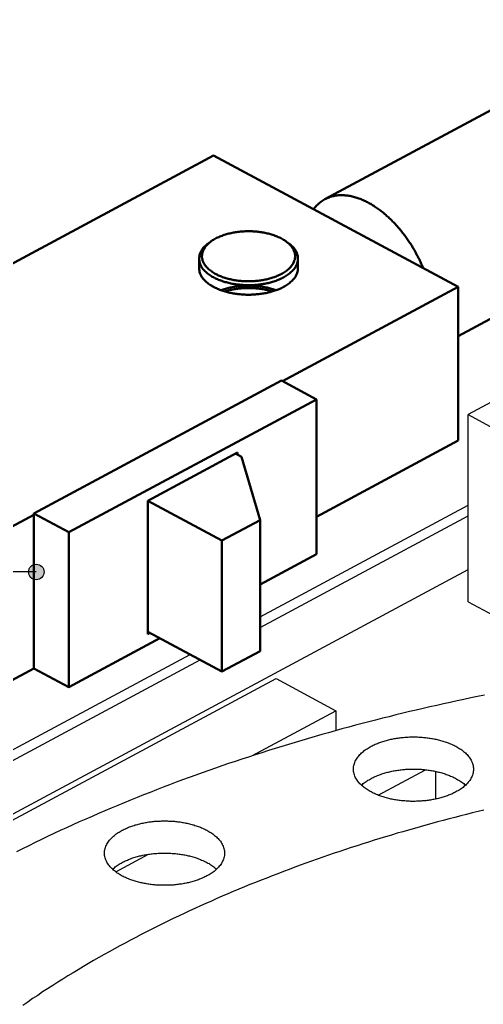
# Model space of a CAD drawing. Header units: millimetres. Extents: x 0 to 841, y 0 to 594.
# Drawn here: x 236 to 283.9, y 372 to 473.7 of the extents above; entities that cross this region are included whole.
import ezdxf

# ---------------------------------------------------------------- set-up
doc = ezdxf.new("R2010")
doc.units = ezdxf.units.MM
for name, color, linetype, lineweight in [('ACH', 7, 'CONTINUOUS', 13), ('COTA', 7, 'CONTINUOUS', 25), ('FINA', 7, 'CONTINUOUS', 25), ('VIS', 7, 'CONTINUOUS', 50)]:
    doc.layers.add(name, color=color, linetype=linetype, lineweight=lineweight)

msp = doc.modelspace()

# ---------------------------------------------------------------- hatches: boundary and pattern name
at = {"layer": 'ACH'}
h = msp.add_hatch(color=7, dxfattribs=at)
h.dxf.hatch_style = 1
h.paths.add_polyline_path([(238.49, 416.66), (238.25, 417.22), (237.69, 417.46), (237.12, 417.22), (236.89, 416.66), (237.12, 416.09), (237.69, 415.86), (238.25, 416.09)])

# ---------------------------------------------------------------- linework, layer by layer
at = {"layer": 'COTA'}
msp.add_line((237.69, 416.66), (191.96, 416.66), dxfattribs=at)
msp.add_circle((237.69, 416.66), 0.8, dxfattribs=at)
at = {"layer": 'FINA'}
for points in [[(267.5, 455.16), (302.05, 473.71)], [(196.96, 427.97), (256, 459.67)], [(256, 459.67), (281.27, 446.1)], [(281.27, 441.03), (311.02, 457.01)], [(267.5, 455.16), (267.4, 455.1), (267.29, 455.04), (267.19, 454.97), (267.09, 454.9), (267, 454.83), (266.9, 454.75), (266.81, 454.67), (266.72, 454.59), (266.64, 454.5), (266.55, 454.41), (266.47, 454.32), (266.4, 454.22), (266.32, 454.13)], [(277.65, 448.05), (277.61, 448.16), (277.56, 448.27), (277.51, 448.38), (277.46, 448.49), (277.41, 448.6), (277.36, 448.71), (277.31, 448.82), (277.26, 448.93), (277.2, 449.04), (277.15, 449.14), (277.09, 449.25), (277.04, 449.36), (276.98, 449.47), (276.92, 449.57), (276.87, 449.68), (276.81, 449.78), (276.75, 449.89), (276.69, 449.99), (276.62, 450.1), (276.56, 450.2), (276.5, 450.31), (276.43, 450.41), (276.37, 450.51), (276.3, 450.61), (276.24, 450.71), (276.17, 450.81), (276.1, 450.91), (276.03, 451.01), (275.97, 451.11), (275.9, 451.21), (275.82, 451.31), (275.75, 451.41), (275.68, 451.5), (275.61, 451.6), (275.53, 451.7), (275.46, 451.79), (275.38, 451.89), (275.31, 451.98), (275.23, 452.07), (275.15, 452.17), (275.07, 452.26), (274.99, 452.35), (274.91, 452.44), (274.83, 452.53), (274.75, 452.62), (274.67, 452.71), (274.58, 452.79), (274.5, 452.88), (274.41, 452.97), (274.33, 453.05), (274.24, 453.14), (274.15, 453.22), (274.06, 453.3), (273.97, 453.38), (273.88, 453.46), (273.79, 453.54), (273.7, 453.62), (273.61, 453.7), (273.52, 453.78), (273.42, 453.85), (273.33, 453.93), (273.23, 454), (273.13, 454.08), (273.04, 454.15), (272.94, 454.22), (272.84, 454.29), (272.74, 454.35), (272.64, 454.42), (272.54, 454.49), (272.43, 454.55), (272.33, 454.61), (272.23, 454.68), (272.12, 454.74), (272.02, 454.79), (271.91, 454.85), (271.8, 454.91), (271.69, 454.96), (271.58, 455.01), (271.47, 455.06), (271.36, 455.11), (271.25, 455.16), (271.14, 455.2), (271.02, 455.24), (270.91, 455.28), (270.8, 455.32), (270.68, 455.36), (270.56, 455.39), (270.45, 455.42), (270.33, 455.45), (270.21, 455.48), (270.09, 455.5), (269.97, 455.52), (269.85, 455.54), (269.73, 455.55), (269.61, 455.56), (269.49, 455.57), (269.37, 455.58), (269.25, 455.58), (269.13, 455.58), (269.01, 455.57), (268.89, 455.57), (268.77, 455.55), (268.65, 455.54), (268.53, 455.52), (268.41, 455.49), (268.29, 455.47), (268.18, 455.44), (268.06, 455.4), (267.95, 455.36), (267.83, 455.32), (267.72, 455.27), (267.61, 455.22), (267.5, 455.16)], [(263.33, 450.92), (263.22, 450.98), (263.12, 451.04), (263.01, 451.1), (262.9, 451.16), (262.8, 451.21), (262.69, 451.26), (262.57, 451.31), (262.46, 451.35), (262.35, 451.4), (262.23, 451.44), (262.12, 451.48), (262, 451.51), (261.89, 451.55), (261.77, 451.58), (261.65, 451.61), (261.54, 451.64), (261.42, 451.67), (261.3, 451.69), (261.18, 451.71), (261.06, 451.74), (260.94, 451.76), (260.82, 451.77), (260.7, 451.79), (260.58, 451.8), (260.46, 451.82), (260.34, 451.83), (260.22, 451.84), (260.1, 451.84), (259.98, 451.85), (259.86, 451.85), (259.73, 451.86), (259.61, 451.86), (259.49, 451.86), (259.37, 451.85), (259.25, 451.85), (259.13, 451.84), (259.01, 451.84), (258.89, 451.83), (258.77, 451.82), (258.65, 451.8), (258.52, 451.79), (258.4, 451.77), (258.28, 451.76), (258.17, 451.74), (258.05, 451.71), (257.93, 451.69), (257.81, 451.67), (257.69, 451.64), (257.57, 451.61), (257.45, 451.58), (257.34, 451.55), (257.22, 451.51), (257.11, 451.48), (256.99, 451.44), (256.88, 451.4), (256.76, 451.35), (256.65, 451.31), (256.54, 451.26), (256.43, 451.21), (256.32, 451.16), (256.21, 451.1), (256.11, 451.04), (256, 450.98), (255.9, 450.92)], [(255.68, 450.77), (255.57, 450.7), (255.48, 450.63), (255.38, 450.56), (255.29, 450.48), (255.2, 450.4), (255.11, 450.31), (255.02, 450.23), (254.94, 450.13), (254.87, 450.04), (254.8, 449.94), (254.74, 449.84), (254.68, 449.73), (254.63, 449.62), (254.59, 449.5), (254.55, 449.39), (254.53, 449.27), (254.51, 449.15), (254.51, 449.03)], [(255.9, 450.92), (255.8, 450.85), (255.7, 450.78), (255.61, 450.71), (255.52, 450.63), (255.43, 450.55), (255.34, 450.46), (255.26, 450.38), (255.18, 450.28), (255.11, 450.19), (255.05, 450.09), (254.99, 449.98), (254.93, 449.88), (254.89, 449.76), (254.85, 449.65), (254.82, 449.53), (254.81, 449.41), (254.8, 449.29), (254.8, 449.17), (254.82, 449.05), (254.84, 448.94), (254.87, 448.82), (254.92, 448.71), (254.97, 448.6), (255.02, 448.49), (255.09, 448.39), (255.16, 448.3), (255.23, 448.2), (255.31, 448.11), (255.4, 448.03), (255.48, 447.94), (255.57, 447.87), (255.67, 447.79), (255.77, 447.72), (255.86, 447.65), (255.96, 447.59), (256.07, 447.52), (256.17, 447.47), (256.28, 447.41), (256.39, 447.36), (256.49, 447.3), (256.6, 447.26), (256.71, 447.21), (256.83, 447.17), (256.94, 447.12), (257.05, 447.08), (257.17, 447.05), (257.28, 447.01), (257.4, 446.98), (257.51, 446.95), (257.63, 446.92), (257.75, 446.89), (257.86, 446.86), (257.98, 446.84), (258.1, 446.82), (258.22, 446.8), (258.34, 446.78), (258.45, 446.76), (258.57, 446.75), (258.69, 446.74), (258.81, 446.72), (258.93, 446.71), (259.05, 446.71), (259.17, 446.7), (259.29, 446.69), (259.41, 446.69), (259.53, 446.69), (259.65, 446.69), (259.77, 446.69), (259.89, 446.69), (260.01, 446.7), (260.13, 446.7), (260.25, 446.71), (260.37, 446.72), (260.49, 446.73), (260.61, 446.74), (260.73, 446.76), (260.85, 446.77), (260.97, 446.79), (261.09, 446.81), (261.2, 446.83), (261.32, 446.86), (261.44, 446.88), (261.56, 446.91), (261.67, 446.94), (261.79, 446.97), (261.9, 447), (262.02, 447.03), (262.13, 447.07), (262.25, 447.11), (262.36, 447.15), (262.47, 447.19), (262.58, 447.24), (262.69, 447.29), (262.8, 447.34), (262.91, 447.39), (263.02, 447.44)], [(255.9, 450.92), (255.68, 450.77)], [(255.79, 450.84), (255.77, 450.83), (255.75, 450.82), (255.73, 450.81), (255.71, 450.79), (255.69, 450.78), (255.68, 450.77)], [(263.02, 447.44), (263.12, 447.5), (263.23, 447.57), (263.33, 447.63), (263.43, 447.7), (263.53, 447.77), (263.62, 447.84), (263.72, 447.92), (263.81, 448), (263.89, 448.09), (263.97, 448.18), (264.05, 448.27), (264.12, 448.37), (264.19, 448.47), (264.25, 448.58), (264.3, 448.69), (264.34, 448.8), (264.38, 448.91), (264.41, 449.03), (264.42, 449.15), (264.43, 449.27), (264.42, 449.4), (264.4, 449.52), (264.38, 449.63), (264.34, 449.75), (264.3, 449.86), (264.25, 449.97), (264.19, 450.08), (264.12, 450.18), (264.05, 450.28), (263.97, 450.37), (263.89, 450.46), (263.8, 450.54), (263.71, 450.63), (263.62, 450.7), (263.52, 450.78), (263.43, 450.85), (263.33, 450.92)], [(263.33, 450.92), (263.55, 450.77)], [(263.55, 450.77), (263.53, 450.78), (263.51, 450.79), (263.49, 450.81), (263.47, 450.82), (263.45, 450.83), (263.43, 450.84)], [(264.72, 449.03), (264.71, 449.15), (264.7, 449.27), (264.67, 449.39), (264.64, 449.5), (264.6, 449.62), (264.55, 449.73), (264.49, 449.84), (264.43, 449.94), (264.36, 450.04), (264.28, 450.13), (264.2, 450.23), (264.12, 450.31), (264.03, 450.4), (263.94, 450.48), (263.85, 450.56), (263.75, 450.63), (263.65, 450.7), (263.55, 450.77)], [(315.82, 450.9), (282.3, 432.91)], [(254.51, 449.03), (254.51, 448.91), (254.53, 448.79), (254.55, 448.67), (254.59, 448.55), (254.63, 448.44), (254.68, 448.33), (254.73, 448.22), (254.8, 448.12), (254.87, 448.02), (254.94, 447.92), (255.02, 447.83), (255.1, 447.74), (255.19, 447.66), (255.28, 447.58), (255.37, 447.5), (255.47, 447.43), (255.57, 447.36), (255.67, 447.29), (255.77, 447.22), (255.87, 447.16), (255.98, 447.1), (256.08, 447.05), (256.19, 446.99), (256.3, 446.94), (256.41, 446.89), (256.52, 446.84), (256.64, 446.8), (256.75, 446.76), (256.86, 446.72), (256.98, 446.68), (257.09, 446.64), (257.21, 446.61), (257.33, 446.58), (257.44, 446.55), (257.56, 446.52), (257.68, 446.49), (257.8, 446.46), (257.92, 446.44), (258.03, 446.42), (258.15, 446.4), (258.27, 446.38), (258.39, 446.36), (258.51, 446.35), (258.63, 446.34), (258.75, 446.32), (258.87, 446.31), (258.99, 446.31), (259.11, 446.3), (259.24, 446.29), (259.36, 446.29), (259.48, 446.29), (259.6, 446.29), (259.72, 446.29), (259.84, 446.29), (259.96, 446.29), (260.08, 446.3), (260.2, 446.3), (260.32, 446.31), (260.44, 446.32), (260.56, 446.33), (260.68, 446.35), (260.8, 446.36), (260.92, 446.38), (261.04, 446.4), (261.16, 446.41), (261.28, 446.44), (261.4, 446.46), (261.52, 446.48), (261.64, 446.51), (261.75, 446.54), (261.87, 446.57), (261.99, 446.6), (262.1, 446.63), (262.22, 446.67), (262.33, 446.71), (262.45, 446.75), (262.56, 446.79), (262.67, 446.83), (262.79, 446.88), (262.9, 446.93), (263.01, 446.98), (263.12, 447.03), (263.22, 447.09)], [(254.51, 449.03), (254.51, 448.04)], [(263.22, 447.09), (263.33, 447.15), (263.43, 447.21), (263.54, 447.27), (263.64, 447.34), (263.74, 447.41), (263.84, 447.49), (263.93, 447.56), (264.02, 447.65), (264.11, 447.73), (264.2, 447.82), (264.28, 447.91), (264.35, 448.01), (264.42, 448.11), (264.49, 448.21), (264.54, 448.32), (264.6, 448.43), (264.64, 448.55), (264.67, 448.66), (264.7, 448.78), (264.71, 448.9), (264.72, 449.03)], [(264.72, 449.03), (264.72, 448.04)], [(263.22, 446.1), (263.12, 446.05), (263.01, 445.99), (262.9, 445.94), (262.79, 445.89), (262.67, 445.85), (262.56, 445.8), (262.45, 445.76), (262.33, 445.72), (262.22, 445.69), (262.1, 445.65), (261.99, 445.62), (261.87, 445.58), (261.75, 445.55), (261.64, 445.53), (261.52, 445.5), (261.4, 445.47), (261.28, 445.45), (261.16, 445.43), (261.04, 445.41), (260.92, 445.39), (260.8, 445.38), (260.68, 445.36), (260.56, 445.35), (260.44, 445.34), (260.32, 445.33), (260.2, 445.32), (260.08, 445.31), (259.96, 445.31), (259.84, 445.3), (259.72, 445.3), (259.6, 445.3), (259.48, 445.3), (259.36, 445.3), (259.24, 445.31), (259.11, 445.31), (258.99, 445.32), (258.87, 445.33), (258.75, 445.34), (258.63, 445.35), (258.51, 445.37), (258.39, 445.38), (258.27, 445.4), (258.15, 445.42), (258.03, 445.44), (257.92, 445.46), (257.8, 445.48), (257.68, 445.51), (257.56, 445.53), (257.44, 445.56), (257.33, 445.59), (257.21, 445.62), (257.09, 445.66), (256.98, 445.69), (256.86, 445.73), (256.75, 445.77), (256.64, 445.82), (256.52, 445.86), (256.41, 445.91), (256.3, 445.96), (256.19, 446.01), (256.08, 446.06), (255.98, 446.12), (255.87, 446.18), (255.77, 446.24), (255.67, 446.3), (255.57, 446.37), (255.47, 446.44), (255.37, 446.52), (255.28, 446.59), (255.19, 446.67), (255.1, 446.76), (255.02, 446.85), (254.94, 446.94), (254.87, 447.03), (254.8, 447.13), (254.73, 447.24), (254.68, 447.34), (254.63, 447.45), (254.59, 447.57), (254.55, 447.68), (254.53, 447.8), (254.51, 447.92), (254.51, 448.04)], [(264.72, 448.04), (264.71, 447.92), (264.7, 447.8), (264.67, 447.68), (264.64, 447.56), (264.6, 447.45), (264.54, 447.33), (264.49, 447.23), (264.42, 447.12), (264.35, 447.02), (264.28, 446.93), (264.2, 446.83), (264.11, 446.75), (264.02, 446.66), (263.93, 446.58), (263.84, 446.5), (263.74, 446.43), (263.64, 446.36), (263.54, 446.29), (263.43, 446.22), (263.33, 446.16), (263.22, 446.1)], [(256.77, 445.77), (256.88, 445.81), (257, 445.84), (257.11, 445.88), (257.23, 445.91), (257.35, 445.94), (257.46, 445.97), (257.58, 446), (257.7, 446.03), (257.82, 446.05), (257.93, 446.08), (258.05, 446.1), (258.17, 446.12), (258.29, 446.14), (258.41, 446.15), (258.53, 446.17), (258.65, 446.18), (258.77, 446.19), (258.89, 446.2), (259.01, 446.21), (259.13, 446.22), (259.25, 446.22), (259.37, 446.23), (259.49, 446.23), (259.61, 446.23), (259.73, 446.23), (259.85, 446.23), (259.97, 446.22), (260.1, 446.22), (260.22, 446.21), (260.34, 446.2), (260.46, 446.19), (260.58, 446.18), (260.7, 446.17), (260.82, 446.15), (260.94, 446.14), (261.05, 446.12), (261.17, 446.1), (261.29, 446.08), (261.41, 446.05), (261.53, 446.03), (261.65, 446), (261.76, 445.97), (261.88, 445.94), (262, 445.91), (262.11, 445.88), (262.23, 445.84), (262.34, 445.81), (262.46, 445.77)], [(257.15, 445.64), (257.26, 445.68), (257.38, 445.71), (257.5, 445.74), (257.62, 445.77), (257.74, 445.79), (257.86, 445.82), (257.98, 445.84), (258.1, 445.86), (258.22, 445.88), (258.34, 445.9), (258.46, 445.91), (258.58, 445.93), (258.7, 445.94), (258.82, 445.95), (258.94, 445.96), (259.06, 445.97), (259.19, 445.97), (259.31, 445.98), (259.43, 445.98), (259.55, 445.98), (259.67, 445.98), (259.8, 445.98), (259.92, 445.98), (260.04, 445.97), (260.16, 445.97), (260.28, 445.96), (260.4, 445.95), (260.53, 445.94), (260.65, 445.93), (260.77, 445.91), (260.89, 445.9), (261.01, 445.88), (261.13, 445.86), (261.25, 445.84), (261.37, 445.82), (261.49, 445.79), (261.61, 445.77), (261.73, 445.74), (261.85, 445.71), (261.96, 445.68), (262.08, 445.64)], [(263.13, 436.37), (281.27, 446.1)], [(281.27, 430.23), (281.27, 446.1)], [(237.44, 422.7), (263.02, 436.43)], [(263.02, 436.43), (266.63, 434.49)], [(241.05, 420.76), (266.63, 434.49)], [(266.63, 418.49), (266.63, 434.49)], [(282.3, 413.59), (282.3, 432.91)], [(282.3, 432.91), (284.88, 431.52)], [(266.63, 422.37), (281.27, 430.23)], [(249.2, 424.02), (258.48, 429.01)], [(258.26, 428.89), (258.89, 428.55)], [(258.48, 428.77), (258.48, 429.01)], [(258.89, 428.55), (260.82, 422.02)], [(249.2, 410.24), (249.2, 424.02)], [(256.86, 419.9), (249.2, 424.01)], [(260.82, 412.02), (282.3, 423.56)], [(222.23, 414.41), (237.44, 422.57)], [(237.44, 422.57), (237.44, 422.7)], [(237.44, 422.7), (241.05, 420.76)], [(237.44, 406.7), (237.44, 422.57)], [(260.82, 410.92), (282.3, 422.45)], [(260.82, 422.02), (256.86, 419.9)], [(260.82, 408.48), (260.82, 422.02)], [(241.05, 404.76), (241.05, 420.76)], [(256.86, 406.36), (256.86, 419.9)], [(260.82, 415.38), (266.63, 418.49)], [(135.53, 338.11), (282.3, 416.91)], [(282.3, 413.59), (284.88, 412.21)], [(256.86, 406.36), (249.2, 410.48)], [(249.2, 410.24), (249.42, 410.36)], [(241.05, 404.76), (250.45, 409.81)], [(135.53, 344.76), (253.57, 408.13)], [(260.82, 408.48), (256.86, 406.36)], [(135.53, 343.65), (254.6, 407.58)], [(222.23, 398.53), (237.44, 406.7)], [(237.44, 406.7), (241.05, 404.76)], [(156.93, 348.98), (262.45, 405.64)], [(262.45, 405.64), (268.64, 402.32)], [(283.98, 403.93), (283.27, 403.79), (282.56, 403.64), (281.86, 403.49), (281.16, 403.34), (280.45, 403.19), (279.75, 403.03), (279.05, 402.88), (278.34, 402.72), (277.64, 402.56), (276.94, 402.39), (276.24, 402.23), (275.54, 402.06), (274.84, 401.89), (274.14, 401.71), (273.44, 401.54), (272.74, 401.36), (272.05, 401.18), (271.35, 401), (270.65, 400.82), (269.96, 400.63), (269.26, 400.44), (268.57, 400.25), (267.87, 400.05), (267.18, 399.86), (266.49, 399.66), (265.8, 399.46), (265.11, 399.26), (264.42, 399.05), (263.73, 398.84), (263.04, 398.63), (262.35, 398.42), (261.66, 398.2), (260.98, 397.99), (260.29, 397.77), (259.6, 397.54), (258.92, 397.32), (258.24, 397.09), (257.55, 396.86), (256.87, 396.63), (256.19, 396.39), (255.51, 396.15), (254.83, 395.91), (254.16, 395.67), (253.48, 395.42), (252.8, 395.18), (252.13, 394.93), (251.45, 394.67), (250.78, 394.42), (250.11, 394.16), (249.44, 393.89), (248.77, 393.63), (248.1, 393.36), (247.43, 393.09), (246.76, 392.82), (246.1, 392.54), (245.43, 392.27), (244.77, 391.98), (244.11, 391.7), (243.45, 391.41), (242.79, 391.12), (242.13, 390.83), (241.47, 390.54), (240.82, 390.24), (240.17, 389.94), (239.51, 389.63), (238.86, 389.32), (238.21, 389.01), (237.56, 388.7), (236.92, 388.38), (236.27, 388.06), (235.63, 387.74)], [(259.96, 397.66), (268.64, 402.32)], [(268.64, 402.32), (268.64, 400.27)], [(270.45, 396.29), (270.46, 396.41), (270.47, 396.53), (270.49, 396.65), (270.52, 396.77), (270.55, 396.88), (270.59, 396.99), (270.64, 397.1), (270.7, 397.21), (270.76, 397.32), (270.82, 397.42), (270.89, 397.52), (270.96, 397.61), (271.04, 397.7), (271.12, 397.79), (271.21, 397.88), (271.29, 397.96), (271.38, 398.04), (271.48, 398.12), (271.57, 398.2), (271.67, 398.27), (271.77, 398.34), (271.87, 398.4), (271.97, 398.47), (272.07, 398.53), (272.18, 398.59), (272.28, 398.65), (272.39, 398.7), (272.5, 398.76), (272.6, 398.81), (272.71, 398.86), (272.83, 398.91), (272.94, 398.95), (273.05, 399), (273.16, 399.04), (273.28, 399.08), (273.39, 399.12), (273.5, 399.16), (273.62, 399.19), (273.73, 399.23), (273.85, 399.26), (273.97, 399.29), (274.08, 399.32), (274.2, 399.35), (274.32, 399.37), (274.44, 399.4), (274.55, 399.42), (274.67, 399.44), (274.79, 399.46), (274.91, 399.48), (275.03, 399.5), (275.15, 399.52), (275.27, 399.53), (275.39, 399.55), (275.51, 399.56), (275.63, 399.57), (275.75, 399.58), (275.87, 399.59), (275.99, 399.6), (276.11, 399.6), (276.23, 399.61), (276.35, 399.61), (276.47, 399.62), (276.59, 399.62), (276.71, 399.62), (276.83, 399.62), (276.95, 399.61), (277.07, 399.61), (277.19, 399.6), (277.31, 399.6), (277.43, 399.59), (277.55, 399.58), (277.67, 399.57), (277.79, 399.56), (277.91, 399.55), (278.03, 399.53), (278.15, 399.52), (278.27, 399.5), (278.39, 399.48), (278.51, 399.46), (278.63, 399.44), (278.75, 399.42), (278.87, 399.4), (278.98, 399.37), (279.1, 399.35), (279.22, 399.32), (279.34, 399.29), (279.45, 399.26), (279.57, 399.23), (279.68, 399.19), (279.8, 399.16), (279.91, 399.12), (280.03, 399.08), (280.14, 399.04), (280.25, 399), (280.37, 398.95), (280.48, 398.91), (280.59, 398.86), (280.7, 398.81), (280.81, 398.76), (280.92, 398.7), (281.02, 398.65), (281.13, 398.59), (281.23, 398.53), (281.34, 398.47), (281.44, 398.4), (281.54, 398.34), (281.64, 398.27), (281.73, 398.2), (281.83, 398.12), (281.92, 398.04), (282.01, 397.96), (282.1, 397.88), (282.18, 397.79), (282.26, 397.7), (282.34, 397.61), (282.41, 397.52), (282.48, 397.42), (282.55, 397.32), (282.61, 397.21), (282.66, 397.1), (282.71, 396.99), (282.75, 396.88), (282.79, 396.77), (282.81, 396.65), (282.83, 396.53), (282.85, 396.41), (282.85, 396.29)], [(281.03, 393.94), (280.93, 393.88), (280.82, 393.83), (280.71, 393.77), (280.6, 393.72), (280.49, 393.68), (280.38, 393.63), (280.27, 393.59), (280.15, 393.54), (280.04, 393.5), (279.93, 393.46), (279.81, 393.43), (279.7, 393.39), (279.58, 393.36), (279.46, 393.32), (279.35, 393.29), (279.23, 393.26), (279.11, 393.23), (279, 393.21), (278.88, 393.18), (278.76, 393.16), (278.64, 393.14), (278.52, 393.12), (278.4, 393.1), (278.28, 393.08), (278.16, 393.06), (278.04, 393.05), (277.92, 393.03), (277.8, 393.02), (277.68, 393.01), (277.56, 393), (277.44, 392.99), (277.32, 392.98), (277.2, 392.97), (277.08, 392.97), (276.96, 392.97), (276.84, 392.96), (276.72, 392.96), (276.6, 392.96), (276.48, 392.96), (276.36, 392.96), (276.24, 392.97), (276.12, 392.97), (276, 392.98), (275.88, 392.99), (275.76, 393), (275.64, 393.01), (275.52, 393.02), (275.4, 393.03), (275.28, 393.04), (275.16, 393.06), (275.04, 393.08), (274.92, 393.09), (274.8, 393.11), (274.68, 393.13), (274.56, 393.16), (274.44, 393.18), (274.32, 393.2), (274.21, 393.23), (274.09, 393.26), (273.97, 393.29), (273.86, 393.32), (273.74, 393.35), (273.62, 393.39), (273.51, 393.42), (273.39, 393.46), (273.28, 393.5), (273.17, 393.54), (273.05, 393.58), (272.94, 393.62), (272.83, 393.67), (272.72, 393.72), (272.61, 393.77), (272.5, 393.82), (272.39, 393.87), (272.28, 393.93), (272.18, 393.99), (272.07, 394.05), (271.97, 394.11), (271.87, 394.17), (271.77, 394.24), (271.67, 394.31), (271.57, 394.38), (271.48, 394.46), (271.39, 394.53), (271.3, 394.61), (271.21, 394.7), (271.12, 394.78), (271.04, 394.87), (270.97, 394.96), (270.89, 395.06), (270.82, 395.16), (270.76, 395.26), (270.7, 395.37), (270.64, 395.47), (270.59, 395.58), (270.55, 395.7), (270.52, 395.81), (270.49, 395.93), (270.47, 396.05), (270.46, 396.17), (270.45, 396.29)], [(271.28, 394.63), (271.37, 394.71), (271.46, 394.79), (271.56, 394.86), (271.65, 394.94), (271.75, 395.01), (271.85, 395.07), (271.95, 395.14), (272.06, 395.2), (272.16, 395.26), (272.27, 395.32), (272.38, 395.38), (272.48, 395.43), (272.59, 395.48), (272.7, 395.53), (272.81, 395.58), (272.93, 395.63), (273.04, 395.67), (273.15, 395.71), (273.26, 395.75), (273.38, 395.79), (273.49, 395.83), (273.61, 395.87), (273.73, 395.9), (273.84, 395.93), (273.96, 395.96), (274.08, 395.99), (274.19, 396.02), (274.31, 396.05), (274.43, 396.07), (274.55, 396.1), (274.67, 396.12), (274.79, 396.14), (274.91, 396.16), (275.02, 396.18), (275.14, 396.2), (275.26, 396.21), (275.38, 396.22), (275.5, 396.24), (275.63, 396.25), (275.75, 396.26), (275.87, 396.27), (275.99, 396.28), (276.11, 396.28), (276.23, 396.29), (276.35, 396.29), (276.47, 396.29), (276.59, 396.29), (276.71, 396.29), (276.83, 396.29), (276.95, 396.29), (277.07, 396.29), (277.2, 396.28), (277.32, 396.28), (277.44, 396.27), (277.56, 396.26), (277.68, 396.25), (277.8, 396.24), (277.92, 396.22), (278.04, 396.21), (278.16, 396.2), (278.28, 396.18), (278.4, 396.16), (278.52, 396.14), (278.64, 396.12), (278.75, 396.1), (278.87, 396.07), (278.99, 396.05), (279.11, 396.02), (279.23, 395.99), (279.34, 395.96), (279.46, 395.93), (279.58, 395.9), (279.69, 395.87), (279.81, 395.83), (279.92, 395.79), (280.04, 395.75), (280.15, 395.71), (280.27, 395.67), (280.38, 395.63), (280.49, 395.58), (280.6, 395.53), (280.71, 395.48), (280.82, 395.43), (280.93, 395.38), (281.03, 395.32), (281.14, 395.26), (281.25, 395.2), (281.35, 395.14), (281.45, 395.07), (281.55, 395.01), (281.65, 394.94), (281.75, 394.86), (281.84, 394.79), (281.93, 394.71), (282.02, 394.63)], [(273.01, 393.59), (277.91, 396.23)], [(278.95, 393.2), (278.95, 396.06)], [(282.85, 396.29), (282.85, 396.16), (282.83, 396.04), (282.81, 395.92), (282.78, 395.8), (282.74, 395.68), (282.7, 395.56), (282.65, 395.45), (282.59, 395.34), (282.53, 395.23), (282.46, 395.12), (282.38, 395.02), (282.31, 394.93), (282.22, 394.83), (282.14, 394.74), (282.05, 394.65), (281.96, 394.57), (281.86, 394.49), (281.77, 394.41), (281.67, 394.33), (281.57, 394.26), (281.46, 394.19), (281.36, 394.12), (281.25, 394.06), (281.14, 394), (281.03, 393.94)], [(283.93, 392.06), (283.33, 391.92), (282.73, 391.77), (282.13, 391.62), (281.53, 391.47), (280.93, 391.31), (280.33, 391.15), (279.73, 391), (279.13, 390.84), (278.54, 390.67), (277.94, 390.51), (277.34, 390.34), (276.75, 390.17), (276.15, 390), (275.56, 389.83), (274.96, 389.66), (274.37, 389.48), (273.77, 389.3), (273.18, 389.12), (272.59, 388.94), (272, 388.75), (271.41, 388.56), (270.82, 388.37), (270.23, 388.18), (269.64, 387.99), (269.05, 387.79), (268.47, 387.6), (267.88, 387.39), (267.3, 387.19), (266.71, 386.99), (266.13, 386.78), (265.54, 386.57), (264.96, 386.36), (264.38, 386.15), (263.8, 385.93), (263.22, 385.71), (262.64, 385.49), (262.06, 385.27), (261.49, 385.04), (260.91, 384.82), (260.33, 384.59), (259.76, 384.36), (259.19, 384.12), (258.61, 383.88), (258.04, 383.64), (257.47, 383.4), (256.9, 383.16), (256.34, 382.91), (255.77, 382.66), (255.2, 382.41), (254.64, 382.16), (254.07, 381.9), (253.51, 381.64), (252.95, 381.38), (252.39, 381.11), (251.83, 380.85), (251.27, 380.58), (250.72, 380.3), (250.16, 380.03), (249.61, 379.75), (249.06, 379.47), (248.51, 379.19), (247.96, 378.9), (247.41, 378.61), (246.86, 378.32), (246.32, 378.03), (245.77, 377.73), (245.23, 377.43), (244.69, 377.13), (244.15, 376.82), (243.61, 376.52), (243.08, 376.2), (242.55, 375.89), (242.01, 375.57), (241.48, 375.25), (240.95, 374.93), (240.43, 374.6), (239.9, 374.27), (239.38, 373.94), (238.86, 373.6), (238.34, 373.27), (237.83, 372.92), (237.31, 372.58), (236.8, 372.23), (236.29, 371.88)], [(283.93, 392.06), (283.33, 391.92), (282.73, 391.77), (282.13, 391.62), (281.53, 391.47), (280.93, 391.31), (280.33, 391.15), (279.73, 391), (279.13, 390.84), (278.54, 390.67), (277.94, 390.51), (277.34, 390.34), (276.75, 390.17), (276.15, 390), (275.56, 389.83), (274.96, 389.66), (274.37, 389.48), (273.77, 389.3), (273.18, 389.12), (272.59, 388.94), (272, 388.75), (271.41, 388.56), (270.82, 388.37), (270.23, 388.18), (269.64, 387.99), (269.05, 387.79), (268.47, 387.6), (267.88, 387.39), (267.3, 387.19), (266.71, 386.99), (266.13, 386.78), (265.54, 386.57), (264.96, 386.36), (264.38, 386.15), (263.8, 385.93), (263.22, 385.71), (262.64, 385.49), (262.06, 385.27), (261.49, 385.04), (260.91, 384.82), (260.33, 384.59), (259.76, 384.36), (259.19, 384.12), (258.61, 383.88), (258.04, 383.64), (257.47, 383.4), (256.9, 383.16), (256.34, 382.91), (255.77, 382.66), (255.2, 382.41), (254.64, 382.16), (254.07, 381.9), (253.51, 381.64), (252.95, 381.38), (252.39, 381.11), (251.83, 380.85), (251.27, 380.58), (250.72, 380.3), (250.16, 380.03), (249.61, 379.75), (249.06, 379.47), (248.51, 379.19), (247.96, 378.9), (247.41, 378.61), (246.86, 378.32), (246.32, 378.03), (245.77, 377.73), (245.23, 377.43), (244.69, 377.13), (244.15, 376.82), (243.61, 376.52), (243.08, 376.2), (242.55, 375.89), (242.01, 375.57), (241.48, 375.25), (240.95, 374.93), (240.43, 374.6), (239.9, 374.27), (239.38, 373.94), (238.86, 373.6), (238.34, 373.27), (237.83, 372.92), (237.31, 372.58), (236.8, 372.23), (236.29, 371.88)], [(244.74, 387.61), (244.74, 387.73), (244.75, 387.85), (244.77, 387.97), (244.8, 388.09), (244.84, 388.21), (244.88, 388.32), (244.93, 388.43), (244.98, 388.54), (245.04, 388.64), (245.1, 388.74), (245.17, 388.84), (245.25, 388.94), (245.32, 389.03), (245.41, 389.12), (245.49, 389.2), (245.58, 389.29), (245.67, 389.37), (245.76, 389.44), (245.85, 389.52), (245.95, 389.59), (246.05, 389.66), (246.15, 389.73), (246.25, 389.79), (246.35, 389.86), (246.46, 389.92), (246.56, 389.97), (246.67, 390.03), (246.78, 390.08), (246.89, 390.13), (247, 390.18), (247.11, 390.23), (247.22, 390.28), (247.33, 390.32), (247.44, 390.36), (247.56, 390.4), (247.67, 390.44), (247.79, 390.48), (247.9, 390.52), (248.02, 390.55), (248.13, 390.58), (248.25, 390.61), (248.37, 390.64), (248.48, 390.67), (248.6, 390.7), (248.72, 390.72), (248.84, 390.75), (248.96, 390.77), (249.08, 390.79), (249.19, 390.81), (249.31, 390.83), (249.43, 390.84), (249.55, 390.86), (249.67, 390.87), (249.79, 390.88), (249.91, 390.9), (250.03, 390.91), (250.15, 390.91), (250.27, 390.92), (250.39, 390.93), (250.51, 390.93), (250.63, 390.94), (250.75, 390.94), (250.87, 390.94), (251, 390.94), (251.12, 390.94), (251.24, 390.94), (251.36, 390.93), (251.48, 390.93), (251.6, 390.92), (251.72, 390.91), (251.84, 390.91), (251.96, 390.9), (252.08, 390.88), (252.2, 390.87), (252.32, 390.86), (252.44, 390.84), (252.56, 390.83), (252.68, 390.81), (252.79, 390.79), (252.91, 390.77), (253.03, 390.75), (253.15, 390.72), (253.27, 390.7), (253.39, 390.67), (253.5, 390.64), (253.62, 390.61), (253.74, 390.58), (253.85, 390.55), (253.97, 390.52), (254.08, 390.48), (254.2, 390.44), (254.31, 390.4), (254.42, 390.36), (254.54, 390.32), (254.65, 390.28), (254.76, 390.23), (254.87, 390.18), (254.98, 390.13), (255.09, 390.08), (255.2, 390.03), (255.31, 389.97), (255.41, 389.92), (255.52, 389.86), (255.62, 389.79), (255.72, 389.73), (255.82, 389.66), (255.92, 389.59), (256.02, 389.52), (256.11, 389.44), (256.2, 389.37), (256.29, 389.29), (256.38, 389.2), (256.46, 389.12), (256.54, 389.03), (256.62, 388.94), (256.7, 388.84), (256.77, 388.74), (256.83, 388.64), (256.89, 388.54), (256.94, 388.43), (256.99, 388.32), (257.03, 388.21), (257.07, 388.09), (257.1, 387.97), (257.12, 387.85), (257.13, 387.73), (257.13, 387.61)], [(255.32, 385.26), (255.21, 385.2), (255.1, 385.15), (254.99, 385.1), (254.88, 385.05), (254.77, 385), (254.66, 384.95), (254.55, 384.91), (254.44, 384.87), (254.32, 384.83), (254.21, 384.79), (254.09, 384.75), (253.98, 384.71), (253.86, 384.68), (253.75, 384.65), (253.63, 384.62), (253.51, 384.59), (253.4, 384.56), (253.28, 384.53), (253.16, 384.51), (253.04, 384.48), (252.92, 384.46), (252.81, 384.44), (252.69, 384.42), (252.57, 384.4), (252.45, 384.39), (252.33, 384.37), (252.21, 384.36), (252.09, 384.34), (251.97, 384.33), (251.85, 384.32), (251.73, 384.31), (251.61, 384.31), (251.49, 384.3), (251.37, 384.29), (251.25, 384.29), (251.12, 384.29), (251, 384.29), (250.88, 384.29), (250.76, 384.29), (250.64, 384.29), (250.52, 384.29), (250.4, 384.3), (250.28, 384.3), (250.16, 384.31), (250.04, 384.32), (249.92, 384.33), (249.8, 384.34), (249.68, 384.35), (249.56, 384.37), (249.44, 384.38), (249.32, 384.4), (249.2, 384.42), (249.08, 384.44), (248.96, 384.46), (248.84, 384.48), (248.73, 384.5), (248.61, 384.53), (248.49, 384.56), (248.37, 384.58), (248.26, 384.61), (248.14, 384.64), (248.02, 384.68), (247.91, 384.71), (247.79, 384.75), (247.68, 384.78), (247.56, 384.82), (247.45, 384.86), (247.34, 384.9), (247.22, 384.95), (247.11, 384.99), (247, 385.04), (246.89, 385.09), (246.78, 385.14), (246.67, 385.2), (246.57, 385.25), (246.46, 385.31), (246.36, 385.37), (246.25, 385.43), (246.15, 385.5), (246.05, 385.56), (245.95, 385.63), (245.86, 385.71), (245.76, 385.78), (245.67, 385.86), (245.58, 385.94), (245.49, 386.02), (245.41, 386.11), (245.33, 386.2), (245.25, 386.29), (245.17, 386.38), (245.11, 386.48), (245.04, 386.59), (244.98, 386.69), (244.93, 386.8), (244.88, 386.91), (244.84, 387.02), (244.8, 387.14), (244.77, 387.25), (244.75, 387.37), (244.74, 387.49), (244.74, 387.61)], [(245.56, 385.95), (245.65, 386.03), (245.75, 386.11), (245.84, 386.19), (245.94, 386.26), (246.04, 386.33), (246.14, 386.4), (246.24, 386.46), (246.34, 386.53), (246.45, 386.59), (246.55, 386.64), (246.66, 386.7), (246.77, 386.75), (246.88, 386.81), (246.99, 386.86), (247.1, 386.9), (247.21, 386.95), (247.32, 387), (247.43, 387.04), (247.55, 387.08), (247.66, 387.12), (247.78, 387.16), (247.89, 387.19), (248.01, 387.23), (248.13, 387.26), (248.24, 387.29), (248.36, 387.32), (248.48, 387.35), (248.59, 387.37), (248.71, 387.4), (248.83, 387.42), (248.95, 387.44), (249.07, 387.46), (249.19, 387.48), (249.31, 387.5), (249.43, 387.52), (249.55, 387.53), (249.67, 387.55), (249.79, 387.56), (249.91, 387.57), (250.03, 387.58), (250.15, 387.59), (250.27, 387.6), (250.39, 387.61), (250.51, 387.61), (250.63, 387.62), (250.75, 387.62), (250.87, 387.62), (251, 387.62), (251.12, 387.62), (251.24, 387.62), (251.36, 387.61), (251.48, 387.61), (251.6, 387.6), (251.72, 387.59), (251.84, 387.58), (251.96, 387.57), (252.08, 387.56), (252.2, 387.55), (252.32, 387.53), (252.44, 387.52), (252.56, 387.5), (252.68, 387.48), (252.8, 387.46), (252.92, 387.44), (253.04, 387.42), (253.16, 387.4), (253.28, 387.37), (253.39, 387.35), (253.51, 387.32), (253.63, 387.29), (253.74, 387.26), (253.86, 387.23), (253.98, 387.19), (254.09, 387.16), (254.21, 387.12), (254.32, 387.08), (254.44, 387.04), (254.55, 387), (254.66, 386.95), (254.77, 386.9), (254.88, 386.86), (254.99, 386.81), (255.1, 386.75), (255.21, 386.7), (255.32, 386.64), (255.42, 386.59), (255.53, 386.53), (255.63, 386.46), (255.73, 386.4), (255.83, 386.33), (255.93, 386.26), (256.03, 386.19), (256.12, 386.11), (256.22, 386.03), (256.31, 385.95)], [(257.13, 387.61), (257.13, 387.49), (257.12, 387.36), (257.09, 387.24), (257.06, 387.12), (257.03, 387), (256.98, 386.89), (256.93, 386.77), (256.87, 386.66), (256.81, 386.55), (256.74, 386.45), (256.67, 386.35), (256.59, 386.25), (256.51, 386.16), (256.42, 386.07), (256.33, 385.98), (256.24, 385.89), (256.15, 385.81), (256.05, 385.73), (255.95, 385.66), (255.85, 385.59), (255.75, 385.52), (255.64, 385.45), (255.53, 385.38), (255.43, 385.32), (255.32, 385.26)], [(245.89, 385.68), (249.29, 387.5)]]:
    msp.add_lwpolyline(points, dxfattribs=at)
at = {"layer": 'VIS'}
for points in [[(267.5, 455.16), (302.05, 473.71)], [(196.96, 427.97), (256, 459.67)], [(256, 459.67), (281.27, 446.1)], [(281.27, 441.03), (311.02, 457.01)], [(267.5, 455.16), (267.4, 455.1), (267.29, 455.04), (267.19, 454.97), (267.09, 454.9), (267, 454.83), (266.9, 454.75), (266.81, 454.67), (266.72, 454.59), (266.64, 454.5), (266.55, 454.41), (266.47, 454.32), (266.4, 454.22), (266.32, 454.13)], [(277.65, 448.05), (277.61, 448.16), (277.56, 448.27), (277.51, 448.38), (277.46, 448.49), (277.41, 448.6), (277.36, 448.71), (277.31, 448.82), (277.26, 448.93), (277.2, 449.04), (277.15, 449.14), (277.09, 449.25), (277.04, 449.36), (276.98, 449.47), (276.92, 449.57), (276.87, 449.68), (276.81, 449.78), (276.75, 449.89), (276.69, 449.99), (276.62, 450.1), (276.56, 450.2), (276.5, 450.31), (276.43, 450.41), (276.37, 450.51), (276.3, 450.61), (276.24, 450.71), (276.17, 450.81), (276.1, 450.91), (276.03, 451.01), (275.97, 451.11), (275.9, 451.21), (275.82, 451.31), (275.75, 451.41), (275.68, 451.5), (275.61, 451.6), (275.53, 451.7), (275.46, 451.79), (275.38, 451.89), (275.31, 451.98), (275.23, 452.07), (275.15, 452.17), (275.07, 452.26), (274.99, 452.35), (274.91, 452.44), (274.83, 452.53), (274.75, 452.62), (274.67, 452.71), (274.58, 452.79), (274.5, 452.88), (274.41, 452.97), (274.33, 453.05), (274.24, 453.14), (274.15, 453.22), (274.06, 453.3), (273.97, 453.38), (273.88, 453.46), (273.79, 453.54), (273.7, 453.62), (273.61, 453.7), (273.52, 453.78), (273.42, 453.85), (273.33, 453.93), (273.23, 454), (273.13, 454.08), (273.04, 454.15), (272.94, 454.22), (272.84, 454.29), (272.74, 454.35), (272.64, 454.42), (272.54, 454.49), (272.43, 454.55), (272.33, 454.61), (272.23, 454.68), (272.12, 454.74), (272.02, 454.79), (271.91, 454.85), (271.8, 454.91), (271.69, 454.96), (271.58, 455.01), (271.47, 455.06), (271.36, 455.11), (271.25, 455.16), (271.14, 455.2), (271.02, 455.24), (270.91, 455.28), (270.8, 455.32), (270.68, 455.36), (270.56, 455.39), (270.45, 455.42), (270.33, 455.45), (270.21, 455.48), (270.09, 455.5), (269.97, 455.52), (269.85, 455.54), (269.73, 455.55), (269.61, 455.56), (269.49, 455.57), (269.37, 455.58), (269.25, 455.58), (269.13, 455.58), (269.01, 455.57), (268.89, 455.57), (268.77, 455.55), (268.65, 455.54), (268.53, 455.52), (268.41, 455.49), (268.29, 455.47), (268.18, 455.44), (268.06, 455.4), (267.95, 455.36), (267.83, 455.32), (267.72, 455.27), (267.61, 455.22), (267.5, 455.16)], [(263.33, 450.92), (263.22, 450.98), (263.12, 451.04), (263.01, 451.1), (262.9, 451.16), (262.8, 451.21), (262.69, 451.26), (262.57, 451.31), (262.46, 451.35), (262.35, 451.4), (262.23, 451.44), (262.12, 451.48), (262, 451.51), (261.89, 451.55), (261.77, 451.58), (261.65, 451.61), (261.54, 451.64), (261.42, 451.67), (261.3, 451.69), (261.18, 451.71), (261.06, 451.74), (260.94, 451.76), (260.82, 451.77), (260.7, 451.79), (260.58, 451.8), (260.46, 451.82), (260.34, 451.83), (260.22, 451.84), (260.1, 451.84), (259.98, 451.85), (259.86, 451.85), (259.73, 451.86), (259.61, 451.86), (259.49, 451.86), (259.37, 451.85), (259.25, 451.85), (259.13, 451.84), (259.01, 451.84), (258.89, 451.83), (258.77, 451.82), (258.65, 451.8), (258.52, 451.79), (258.4, 451.77), (258.28, 451.76), (258.17, 451.74), (258.05, 451.71), (257.93, 451.69), (257.81, 451.67), (257.69, 451.64), (257.57, 451.61), (257.45, 451.58), (257.34, 451.55), (257.22, 451.51), (257.11, 451.48), (256.99, 451.44), (256.88, 451.4), (256.76, 451.35), (256.65, 451.31), (256.54, 451.26), (256.43, 451.21), (256.32, 451.16), (256.21, 451.1), (256.11, 451.04), (256, 450.98), (255.9, 450.92)], [(255.68, 450.77), (255.57, 450.7), (255.48, 450.63), (255.38, 450.56), (255.29, 450.48), (255.2, 450.4), (255.11, 450.31), (255.02, 450.23), (254.94, 450.13), (254.87, 450.04), (254.8, 449.94), (254.74, 449.84), (254.68, 449.73), (254.63, 449.62), (254.59, 449.5), (254.55, 449.39), (254.53, 449.27), (254.51, 449.15), (254.51, 449.03)], [(255.9, 450.92), (255.8, 450.85), (255.7, 450.78), (255.61, 450.71), (255.52, 450.63), (255.43, 450.55), (255.34, 450.46), (255.26, 450.38), (255.18, 450.28), (255.11, 450.19), (255.05, 450.09), (254.99, 449.98), (254.93, 449.88), (254.89, 449.76), (254.85, 449.65), (254.82, 449.53), (254.81, 449.41), (254.8, 449.29), (254.8, 449.17), (254.82, 449.05), (254.84, 448.94), (254.87, 448.82), (254.92, 448.71), (254.97, 448.6), (255.02, 448.49), (255.09, 448.39), (255.16, 448.3), (255.23, 448.2), (255.31, 448.11), (255.4, 448.03), (255.48, 447.94), (255.57, 447.87), (255.67, 447.79), (255.77, 447.72), (255.86, 447.65), (255.96, 447.59), (256.07, 447.52), (256.17, 447.47), (256.28, 447.41), (256.39, 447.36), (256.49, 447.3), (256.6, 447.26), (256.71, 447.21), (256.83, 447.17), (256.94, 447.12), (257.05, 447.08), (257.17, 447.05), (257.28, 447.01), (257.4, 446.98), (257.51, 446.95), (257.63, 446.92), (257.75, 446.89), (257.86, 446.86), (257.98, 446.84), (258.1, 446.82), (258.22, 446.8), (258.34, 446.78), (258.45, 446.76), (258.57, 446.75), (258.69, 446.74), (258.81, 446.72), (258.93, 446.71), (259.05, 446.71), (259.17, 446.7), (259.29, 446.69), (259.41, 446.69), (259.53, 446.69), (259.65, 446.69), (259.77, 446.69), (259.89, 446.69), (260.01, 446.7), (260.13, 446.7), (260.25, 446.71), (260.37, 446.72), (260.49, 446.73), (260.61, 446.74), (260.73, 446.76), (260.85, 446.77), (260.97, 446.79), (261.09, 446.81), (261.2, 446.83), (261.32, 446.86), (261.44, 446.88), (261.56, 446.91), (261.67, 446.94), (261.79, 446.97), (261.9, 447), (262.02, 447.03), (262.13, 447.07), (262.25, 447.11), (262.36, 447.15), (262.47, 447.19), (262.58, 447.24), (262.69, 447.29), (262.8, 447.34), (262.91, 447.39), (263.02, 447.44)], [(255.9, 450.92), (255.68, 450.77)], [(255.79, 450.84), (255.77, 450.83), (255.75, 450.82), (255.73, 450.81), (255.71, 450.79), (255.69, 450.78), (255.68, 450.77)], [(263.02, 447.44), (263.12, 447.5), (263.23, 447.57), (263.33, 447.63), (263.43, 447.7), (263.53, 447.77), (263.62, 447.84), (263.72, 447.92), (263.81, 448), (263.89, 448.09), (263.97, 448.18), (264.05, 448.27), (264.12, 448.37), (264.19, 448.47), (264.25, 448.58), (264.3, 448.69), (264.34, 448.8), (264.38, 448.91), (264.41, 449.03), (264.42, 449.15), (264.43, 449.27), (264.42, 449.4), (264.4, 449.52), (264.38, 449.63), (264.34, 449.75), (264.3, 449.86), (264.25, 449.97), (264.19, 450.08), (264.12, 450.18), (264.05, 450.28), (263.97, 450.37), (263.89, 450.46), (263.8, 450.54), (263.71, 450.63), (263.62, 450.7), (263.52, 450.78), (263.43, 450.85), (263.33, 450.92)], [(263.33, 450.92), (263.55, 450.77)], [(263.55, 450.77), (263.53, 450.78), (263.51, 450.79), (263.49, 450.81), (263.47, 450.82), (263.45, 450.83), (263.43, 450.84)], [(264.72, 449.03), (264.71, 449.15), (264.7, 449.27), (264.67, 449.39), (264.64, 449.5), (264.6, 449.62), (264.55, 449.73), (264.49, 449.84), (264.43, 449.94), (264.36, 450.04), (264.28, 450.13), (264.2, 450.23), (264.12, 450.31), (264.03, 450.4), (263.94, 450.48), (263.85, 450.56), (263.75, 450.63), (263.65, 450.7), (263.55, 450.77)], [(254.51, 449.03), (254.51, 448.91), (254.53, 448.79), (254.55, 448.67), (254.59, 448.55), (254.63, 448.44), (254.68, 448.33), (254.73, 448.22), (254.8, 448.12), (254.87, 448.02), (254.94, 447.92), (255.02, 447.83), (255.1, 447.74), (255.19, 447.66), (255.28, 447.58), (255.37, 447.5), (255.47, 447.43), (255.57, 447.36), (255.67, 447.29), (255.77, 447.22), (255.87, 447.16), (255.98, 447.1), (256.08, 447.05), (256.19, 446.99), (256.3, 446.94), (256.41, 446.89), (256.52, 446.84), (256.64, 446.8), (256.75, 446.76), (256.86, 446.72), (256.98, 446.68), (257.09, 446.64), (257.21, 446.61), (257.33, 446.58), (257.44, 446.55), (257.56, 446.52), (257.68, 446.49), (257.8, 446.46), (257.92, 446.44), (258.03, 446.42), (258.15, 446.4), (258.27, 446.38), (258.39, 446.36), (258.51, 446.35), (258.63, 446.34), (258.75, 446.32), (258.87, 446.31), (258.99, 446.31), (259.11, 446.3), (259.24, 446.29), (259.36, 446.29), (259.48, 446.29), (259.6, 446.29), (259.72, 446.29), (259.84, 446.29), (259.96, 446.29), (260.08, 446.3), (260.2, 446.3), (260.32, 446.31), (260.44, 446.32), (260.56, 446.33), (260.68, 446.35), (260.8, 446.36), (260.92, 446.38), (261.04, 446.4), (261.16, 446.41), (261.28, 446.44), (261.4, 446.46), (261.52, 446.48), (261.64, 446.51), (261.75, 446.54), (261.87, 446.57), (261.99, 446.6), (262.1, 446.63), (262.22, 446.67), (262.33, 446.71), (262.45, 446.75), (262.56, 446.79), (262.67, 446.83), (262.79, 446.88), (262.9, 446.93), (263.01, 446.98), (263.12, 447.03), (263.22, 447.09)], [(254.51, 449.03), (254.51, 448.04)], [(263.22, 447.09), (263.33, 447.15), (263.43, 447.21), (263.54, 447.27), (263.64, 447.34), (263.74, 447.41), (263.84, 447.49), (263.93, 447.56), (264.02, 447.65), (264.11, 447.73), (264.2, 447.82), (264.28, 447.91), (264.35, 448.01), (264.42, 448.11), (264.49, 448.21), (264.54, 448.32), (264.6, 448.43), (264.64, 448.55), (264.67, 448.66), (264.7, 448.78), (264.71, 448.9), (264.72, 449.03)], [(264.72, 449.03), (264.72, 448.04)], [(263.22, 446.1), (263.12, 446.05), (263.01, 445.99), (262.9, 445.94), (262.79, 445.89), (262.67, 445.85), (262.56, 445.8), (262.45, 445.76), (262.33, 445.72), (262.22, 445.69), (262.1, 445.65), (261.99, 445.62), (261.87, 445.58), (261.75, 445.55), (261.64, 445.53), (261.52, 445.5), (261.4, 445.47), (261.28, 445.45), (261.16, 445.43), (261.04, 445.41), (260.92, 445.39), (260.8, 445.38), (260.68, 445.36), (260.56, 445.35), (260.44, 445.34), (260.32, 445.33), (260.2, 445.32), (260.08, 445.31), (259.96, 445.31), (259.84, 445.3), (259.72, 445.3), (259.6, 445.3), (259.48, 445.3), (259.36, 445.3), (259.24, 445.31), (259.11, 445.31), (258.99, 445.32), (258.87, 445.33), (258.75, 445.34), (258.63, 445.35), (258.51, 445.37), (258.39, 445.38), (258.27, 445.4), (258.15, 445.42), (258.03, 445.44), (257.92, 445.46), (257.8, 445.48), (257.68, 445.51), (257.56, 445.53), (257.44, 445.56), (257.33, 445.59), (257.21, 445.62), (257.09, 445.66), (256.98, 445.69), (256.86, 445.73), (256.75, 445.77), (256.64, 445.82), (256.52, 445.86), (256.41, 445.91), (256.3, 445.96), (256.19, 446.01), (256.08, 446.06), (255.98, 446.12), (255.87, 446.18), (255.77, 446.24), (255.67, 446.3), (255.57, 446.37), (255.47, 446.44), (255.37, 446.52), (255.28, 446.59), (255.19, 446.67), (255.1, 446.76), (255.02, 446.85), (254.94, 446.94), (254.87, 447.03), (254.8, 447.13), (254.73, 447.24), (254.68, 447.34), (254.63, 447.45), (254.59, 447.57), (254.55, 447.68), (254.53, 447.8), (254.51, 447.92), (254.51, 448.04)], [(264.72, 448.04), (264.71, 447.92), (264.7, 447.8), (264.67, 447.68), (264.64, 447.56), (264.6, 447.45), (264.54, 447.33), (264.49, 447.23), (264.42, 447.12), (264.35, 447.02), (264.28, 446.93), (264.2, 446.83), (264.11, 446.75), (264.02, 446.66), (263.93, 446.58), (263.84, 446.5), (263.74, 446.43), (263.64, 446.36), (263.54, 446.29), (263.43, 446.22), (263.33, 446.16), (263.22, 446.1)], [(256.77, 445.77), (256.88, 445.81), (257, 445.84), (257.11, 445.88), (257.23, 445.91), (257.35, 445.94), (257.46, 445.97), (257.58, 446), (257.7, 446.03), (257.82, 446.05), (257.93, 446.08), (258.05, 446.1), (258.17, 446.12), (258.29, 446.14), (258.41, 446.15), (258.53, 446.17), (258.65, 446.18), (258.77, 446.19), (258.89, 446.2), (259.01, 446.21), (259.13, 446.22), (259.25, 446.22), (259.37, 446.23), (259.49, 446.23), (259.61, 446.23), (259.73, 446.23), (259.85, 446.23), (259.97, 446.22), (260.1, 446.22), (260.22, 446.21), (260.34, 446.2), (260.46, 446.19), (260.58, 446.18), (260.7, 446.17), (260.82, 446.15), (260.94, 446.14), (261.05, 446.12), (261.17, 446.1), (261.29, 446.08), (261.41, 446.05), (261.53, 446.03), (261.65, 446), (261.76, 445.97), (261.88, 445.94), (262, 445.91), (262.11, 445.88), (262.23, 445.84), (262.34, 445.81), (262.46, 445.77)], [(257.15, 445.64), (257.26, 445.68), (257.38, 445.71), (257.5, 445.74), (257.62, 445.77), (257.74, 445.79), (257.86, 445.82), (257.98, 445.84), (258.1, 445.86), (258.22, 445.88), (258.34, 445.9), (258.46, 445.91), (258.58, 445.93), (258.7, 445.94), (258.82, 445.95), (258.94, 445.96), (259.06, 445.97), (259.19, 445.97), (259.31, 445.98), (259.43, 445.98), (259.55, 445.98), (259.67, 445.98), (259.8, 445.98), (259.92, 445.98), (260.04, 445.97), (260.16, 445.97), (260.28, 445.96), (260.4, 445.95), (260.53, 445.94), (260.65, 445.93), (260.77, 445.91), (260.89, 445.9), (261.01, 445.88), (261.13, 445.86), (261.25, 445.84), (261.37, 445.82), (261.49, 445.79), (261.61, 445.77), (261.73, 445.74), (261.85, 445.71), (261.96, 445.68), (262.08, 445.64)], [(263.13, 436.37), (281.27, 446.1)], [(281.27, 430.23), (281.27, 446.1)], [(237.44, 422.7), (263.02, 436.43)], [(263.02, 436.43), (266.63, 434.49)], [(241.05, 420.76), (266.63, 434.49)], [(266.63, 418.49), (266.63, 434.49)], [(266.63, 422.37), (281.27, 430.23)], [(249.2, 424.02), (258.48, 429.01)], [(258.26, 428.89), (258.89, 428.55)], [(258.48, 428.77), (258.48, 429.01)], [(258.89, 428.55), (260.82, 422.02)], [(249.2, 410.24), (249.2, 424.02)], [(256.86, 419.9), (249.2, 424.01)], [(222.23, 414.41), (237.44, 422.57)], [(237.44, 422.57), (237.44, 422.7)], [(237.44, 422.7), (241.05, 420.76)], [(237.44, 406.7), (237.44, 422.57)], [(260.82, 422.02), (256.86, 419.9)], [(260.82, 408.48), (260.82, 422.02)], [(241.05, 404.76), (241.05, 420.76)], [(256.86, 406.36), (256.86, 419.9)], [(260.82, 415.38), (266.63, 418.49)], [(256.86, 406.36), (249.2, 410.48)], [(249.2, 410.24), (249.42, 410.36)], [(241.05, 404.76), (250.45, 409.81)], [(260.82, 408.48), (256.86, 406.36)], [(222.23, 398.53), (237.44, 406.7)], [(237.44, 406.7), (241.05, 404.76)]]:
    msp.add_lwpolyline(points, dxfattribs=at)

doc.saveas('drawing.dxf')
